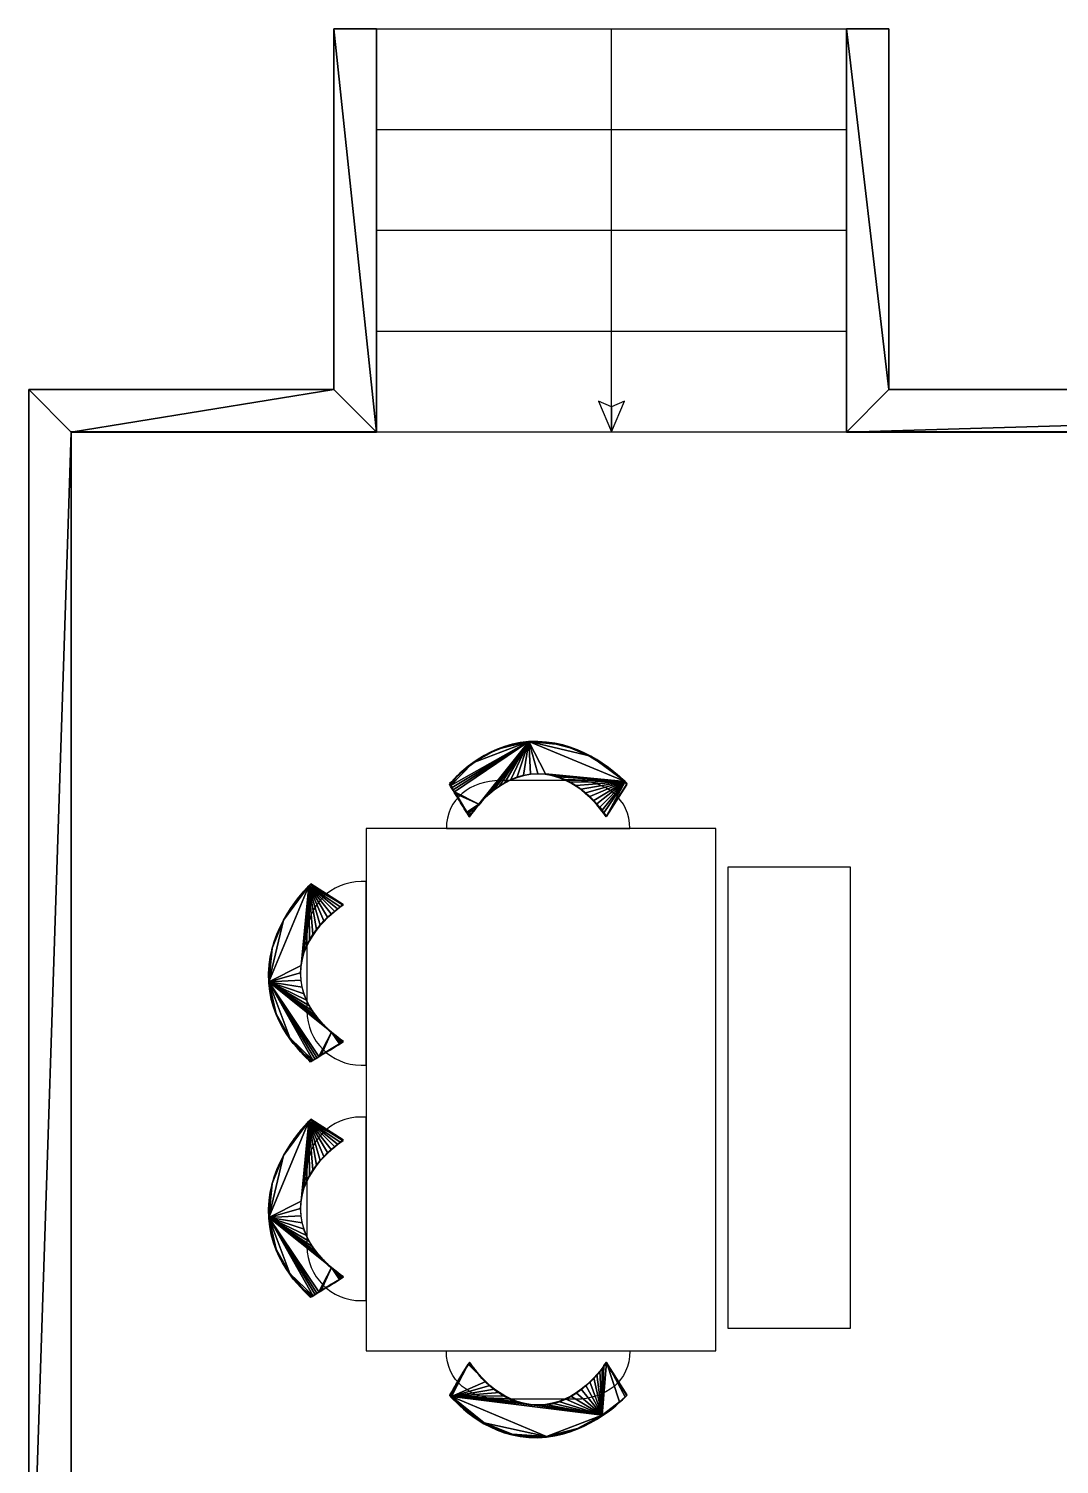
# Model space of a CAD drawing. Header units: millimetres. Extents: x 245 to 2830, y 44 to 1976.
# Drawn here: x 392.2 to 689, y 1563 to 1976.4 of the extents above; entities that cross this region are included whole.
import ezdxf

# ---------------------------------------------------------------- set-up
doc = ezdxf.new("R2010")
doc.units = ezdxf.units.MM
doc.layers.add('FloorPlan-page-1', color=7, linetype='Continuous')

msp = doc.modelspace()

# ---------------------------------------------------------------- linework, layer by layer
at = {"layer": 'FloorPlan-page-1', "color": 7, "true_color": 0x000000}
for p, q in [((480.05, 1872.52), (480.05, 1976.38)), ((480.05, 1976.38), (492.31, 1976.38)), ((492.31, 1976.38), (492.31, 1860.26)), ((492.31, 1976.38), (627.65, 1976.38)), ((627.65, 1860.26), (627.65, 1976.38)), ((627.65, 1976.38), (639.91, 1976.38)), ((639.91, 1976.38), (639.91, 1872.52)), ((492.31, 1947.37), (627.65, 1947.37)), ((492.31, 1918.33), (627.65, 1918.33)), ((492.31, 1889.3), (627.65, 1889.3)), ((392.17, 1487.95), (392.17, 1872.52)), ((392.17, 1872.52), (480.05, 1872.52)), ((639.91, 1872.52), (1043.52, 1872.52)), ((492.31, 1860.26), (404.43, 1860.26)), ((404.43, 1860.26), (404.43, 1487.95)), ((492.31, 1860.26), (627.65, 1860.26)), ((1043.52, 1860.26), (627.65, 1860.26)), ((527.04, 1768.69), (529.11, 1769.46)), ((529.11, 1769.46), (531.33, 1770.09)), ((531.33, 1770.09), (533.69, 1770.57)), ((533.69, 1770.57), (536.16, 1770.83)), ((536.16, 1770.83), (538.78, 1770.91)), ((538.78, 1770.91), (541.26, 1770.75)), ((541.26, 1770.75), (543.66, 1770.41)), ((543.66, 1770.41), (545.91, 1769.88)), ((545.91, 1769.88), (548.09, 1769.25)), ((520.06, 1764.79), (521.58, 1765.85)), ((521.58, 1765.85), (523.26, 1766.85)), ((523.26, 1766.85), (525.07, 1767.82)), ((525.07, 1767.82), (527.04, 1768.69)), ((548.09, 1769.25), (550.17, 1768.46)), ((550.17, 1768.46), (552.13, 1767.59)), ((552.13, 1767.59), (553.98, 1766.66)), ((553.98, 1766.66), (555.69, 1765.66)), ((555.69, 1765.66), (557.29, 1764.66)), ((515.33, 1760.81), (516.31, 1761.71)), ((516.31, 1761.71), (517.4, 1762.71)), ((517.4, 1762.71), (518.67, 1763.74)), ((518.67, 1763.74), (520.06, 1764.79)), ((534.64, 1761.23), (532.75, 1760.68)), ((536.67, 1761.58), (534.64, 1761.23)), ((538.78, 1761.71), (536.67, 1761.58)), ((540.89, 1761.58), (538.78, 1761.71)), ((542.93, 1761.23), (540.89, 1761.58)), ((544.82, 1760.68), (542.93, 1761.23)), ((557.29, 1764.66), (558.75, 1763.63)), ((558.75, 1763.63), (560.09, 1762.63)), ((560.09, 1762.63), (561.26, 1761.68)), ((561.26, 1761.68), (562.27, 1760.81)), ((513.33, 1758.78), (513.84, 1759.31)), ((513.69, 1758.2), (513.33, 1758.78)), ((514.06, 1757.59), (513.69, 1758.2)), ((513.84, 1759.31), (514.53, 1759.99)), ((514.38, 1757.01), (514.06, 1757.59)), ((514.75, 1756.43), (514.38, 1757.01)), ((514.53, 1759.99), (515.33, 1760.81)), ((518.13, 1756.99), (517, 1756.14)), ((519.33, 1757.73), (518.13, 1756.99)), ((520.6, 1758.36), (519.33, 1757.73)), ((521.98, 1758.89), (520.6, 1758.36)), ((523.4, 1759.28), (521.98, 1758.89)), ((524.89, 1759.6), (523.4, 1759.28)), ((526.46, 1759.76), (524.89, 1759.6)), ((526.27, 1757.12), (524.96, 1756.04)), ((527.73, 1758.15), (526.27, 1757.12)), ((528.06, 1759.84), (526.46, 1759.76)), ((529.29, 1759.12), (527.73, 1758.15)), ((549.73, 1759.84), (528.06, 1759.84)), ((530.96, 1759.97), (529.29, 1759.12)), ((532.75, 1760.68), (530.96, 1759.97)), ((546.6, 1759.97), (544.82, 1760.68)), ((548.27, 1759.12), (546.6, 1759.97)), ((549.8, 1758.17), (548.27, 1759.12)), ((551.33, 1759.76), (549.73, 1759.84)), ((551.26, 1757.17), (549.8, 1758.17)), ((552.57, 1756.09), (551.26, 1757.17)), ((552.86, 1759.6), (551.33, 1759.76)), ((554.35, 1759.28), (552.86, 1759.6)), ((555.8, 1758.89), (554.35, 1759.28)), ((557.15, 1758.36), (555.8, 1758.89)), ((558.42, 1757.73), (557.15, 1758.36)), ((559.66, 1756.99), (558.42, 1757.73)), ((564.42, 1758.78), (558.49, 1749.42)), ((560.75, 1756.14), (559.66, 1756.99)), ((562.27, 1760.81), (563.15, 1760.02)), ((563.15, 1760.02), (563.87, 1759.33)), ((563.87, 1759.33), (564.42, 1758.78)), ((514.31, 1753.03), (513.66, 1751.82)), ((515.11, 1754.17), (514.31, 1753.03)), ((515.11, 1755.83), (514.75, 1756.43)), ((515.47, 1755.25), (515.11, 1755.83)), ((516.02, 1755.22), (515.11, 1754.17)), ((515.84, 1754.64), (515.47, 1755.25)), ((516.2, 1754.06), (515.84, 1754.64)), ((517, 1756.14), (516.02, 1755.22)), ((516.56, 1753.48), (516.2, 1754.06)), ((516.89, 1752.88), (516.56, 1753.48)), ((517.26, 1752.3), (516.89, 1752.88)), ((522.71, 1753.88), (521.76, 1752.82)), ((523.76, 1754.96), (522.71, 1753.88)), ((524.96, 1756.04), (523.76, 1754.96)), ((553.77, 1755.01), (552.57, 1756.09)), ((554.82, 1753.93), (553.77, 1755.01)), ((555.77, 1752.9), (554.82, 1753.93)), ((556.57, 1751.93), (555.77, 1752.9)), ((561.77, 1755.22), (560.75, 1756.14)), ((562.64, 1754.17), (561.77, 1755.22)), ((563.44, 1753.03), (562.64, 1754.17)), ((564.09, 1751.82), (563.44, 1753.03)), ((512.75, 1749.08), (512.53, 1747.6)), ((513.15, 1750.5), (512.75, 1749.08)), ((513.66, 1751.82), (513.15, 1750.5)), ((517.62, 1751.69), (517.26, 1752.3)), ((517.98, 1751.11), (517.62, 1751.69)), ((518.35, 1750.53), (517.98, 1751.11)), ((518.71, 1749.92), (518.35, 1750.53)), ((519.04, 1749.34), (518.71, 1749.92)), ((519.33, 1749.71), (519.04, 1749.34)), ((519.04, 1749.34), (519.04, 1749.34)), ((519.73, 1750.26), (519.33, 1749.71)), ((520.27, 1751), (519.73, 1750.26)), ((520.96, 1751.87), (520.27, 1751)), ((521.76, 1752.82), (520.96, 1751.87)), ((557.26, 1751.08), (556.57, 1751.93)), ((557.8, 1750.34), (557.26, 1751.08)), ((558.2, 1749.79), (557.8, 1750.34)), ((558.49, 1749.42), (558.2, 1749.79)), ((564.6, 1750.5), (564.09, 1751.82)), ((565, 1749.08), (564.6, 1750.5)), ((565.22, 1747.6), (565, 1749.08)), ((590.02, 1746.02), (489.4, 1746.02)), ((489.4, 1746.02), (489.4, 1595.6)), ((512.53, 1747.6), (512.46, 1746.02)), ((512.46, 1746.02), (512.46, 1746.02)), ((512.46, 1746.02), (565.33, 1746.02)), ((512.46, 1746.02), (512.46, 1746.02)), ((565.33, 1746.02), (565.22, 1747.6)), ((590.02, 1595.6), (590.02, 1746.02)), ((593.58, 1602.06), (593.58, 1735.05)), ((593.58, 1735.05), (628.71, 1735.05)), ((628.71, 1735.05), (628.71, 1602.06)), ((471.33, 1727.75), (472.13, 1728.62)), ((472.13, 1728.62), (472.82, 1729.36)), ((472.82, 1729.36), (473.36, 1729.88)), ((473.36, 1729.88), (482.71, 1723.95)), ((479.18, 1728.12), (477.98, 1727.22)), ((480.45, 1728.91), (479.18, 1728.12)), ((481.84, 1729.54), (480.45, 1728.91)), ((483.25, 1730.07), (481.84, 1729.54)), ((484.75, 1730.46), (483.25, 1730.07)), ((486.31, 1730.7), (484.75, 1730.46)), ((487.91, 1730.78), (486.31, 1730.7)), ((489.4, 1730.78), (487.91, 1730.78)), ((489.4, 1677.92), (489.4, 1730.78)), ((467.47, 1722.76), (468.49, 1724.22)), ((468.49, 1724.22), (469.47, 1725.53)), ((469.47, 1725.53), (470.45, 1726.72)), ((470.45, 1726.72), (471.33, 1727.75)), ((474.96, 1723.9), (474.2, 1722.61)), ((475.87, 1725.11), (474.96, 1723.9)), ((476.85, 1726.22), (475.87, 1725.11)), ((477.98, 1727.22), (476.85, 1726.22)), ((482.71, 1723.95), (482.35, 1723.66)), ((465.47, 1719.44), (466.45, 1721.16)), ((466.45, 1721.16), (467.47, 1722.76)), ((473, 1719.81), (472.64, 1718.34)), ((473.55, 1721.26), (473, 1719.81)), ((474.2, 1722.61), (473.55, 1721.26)), ((478.2, 1720.29), (477.15, 1719.23)), ((479.25, 1721.24), (478.2, 1720.29)), ((480.2, 1722.03), (479.25, 1721.24)), ((481.07, 1722.71), (480.2, 1722.03)), ((481.8, 1723.27), (481.07, 1722.71)), ((482.35, 1723.66), (481.8, 1723.27)), ((462.89, 1713.56), (463.65, 1715.65)), ((463.65, 1715.65), (464.53, 1717.6)), ((464.53, 1717.6), (465.47, 1719.44)), ((472.38, 1716.78), (472.31, 1715.17)), ((472.64, 1718.34), (472.38, 1716.78)), ((474.96, 1716.73), (473.95, 1715.28)), ((476.05, 1718.05), (474.96, 1716.73)), ((477.15, 1719.23), (476.05, 1718.05)), ((462.24, 1711.37), (462.89, 1713.56)), ((472.16, 1712.06), (471.44, 1710.27)), ((473, 1713.72), (472.16, 1712.06)), ((472.31, 1715.17), (472.31, 1693.5)), ((473.95, 1715.28), (473, 1713.72)), ((461.4, 1706.73), (461.73, 1709.11)), ((461.73, 1709.11), (462.24, 1711.37)), ((470.89, 1708.37), (470.56, 1706.37)), ((471.44, 1710.27), (470.89, 1708.37)), ((461.22, 1704.26), (461.4, 1706.73)), ((461.29, 1701.65), (461.22, 1704.26)), ((470.56, 1706.37), (470.42, 1704.26)), ((470.42, 1704.26), (470.56, 1702.12)), ((461.58, 1699.17), (461.29, 1701.65)), ((462.02, 1696.79), (461.58, 1699.17)), ((470.56, 1702.12), (470.89, 1700.12)), ((470.89, 1700.12), (471.44, 1698.22)), ((462.67, 1694.58), (462.02, 1696.79)), ((471.44, 1698.22), (472.16, 1696.43)), ((472.16, 1696.43), (473, 1694.74)), ((463.44, 1692.5), (462.67, 1694.58)), ((464.31, 1690.55), (463.44, 1692.5)), ((472.31, 1693.5), (472.38, 1691.92)), ((472.38, 1691.92), (472.64, 1690.36)), ((473, 1694.74), (473.98, 1693.18)), ((473.98, 1693.18), (475, 1691.76)), ((475, 1691.76), (476.09, 1690.44)), ((465.25, 1688.73), (464.31, 1690.55)), ((466.27, 1687.07), (465.25, 1688.73)), ((467.33, 1685.51), (466.27, 1687.07)), ((472.64, 1690.36), (473, 1688.86)), ((473, 1688.86), (473.55, 1687.43)), ((473.55, 1687.43), (474.2, 1686.06)), ((476.09, 1690.44), (477.18, 1689.23)), ((477.18, 1689.23), (478.27, 1688.17)), ((478.27, 1688.17), (479.29, 1687.22)), ((479.29, 1687.22), (480.27, 1686.41)), ((468.38, 1684.11), (467.33, 1685.51)), ((469.44, 1682.87), (468.38, 1684.11)), ((470.42, 1681.77), (469.44, 1682.87)), ((474.2, 1686.06), (474.96, 1684.77)), ((474.96, 1684.77), (475.87, 1683.58)), ((475.87, 1683.58), (476.85, 1682.48)), ((479.84, 1682.74), (479.25, 1682.37)), ((480.42, 1683.08), (479.84, 1682.74)), ((480.27, 1686.41), (481.15, 1685.75)), ((481.04, 1683.45), (480.42, 1683.08)), ((481.62, 1683.8), (481.04, 1683.45)), ((481.15, 1685.75), (481.87, 1685.19)), ((482.2, 1684.17), (481.62, 1683.8)), ((481.87, 1685.19), (482.42, 1684.8)), ((482.78, 1684.51), (482.2, 1684.17)), ((482.42, 1684.8), (482.78, 1684.51)), ((482.78, 1684.51), (482.78, 1684.51)), ((471.33, 1680.79), (470.42, 1681.77)), ((472.13, 1679.97), (471.33, 1680.79)), ((472.82, 1679.31), (472.13, 1679.97)), ((473.36, 1678.79), (472.82, 1679.31)), ((473.95, 1679.16), (473.36, 1678.79)), ((474.53, 1679.5), (473.95, 1679.16)), ((475.11, 1679.87), (474.53, 1679.5)), ((475.73, 1680.21), (475.11, 1679.87)), ((476.31, 1680.58), (475.73, 1680.21)), ((476.89, 1680.95), (476.31, 1680.58)), ((476.85, 1682.48), (477.98, 1681.48)), ((477.47, 1681.29), (476.89, 1680.95)), ((478.05, 1681.66), (477.47, 1681.29)), ((477.98, 1681.48), (479.18, 1680.58)), ((478.67, 1682), (478.05, 1681.66)), ((479.25, 1682.37), (478.67, 1682)), ((479.18, 1680.58), (480.45, 1679.79)), ((480.45, 1679.79), (481.84, 1679.13)), ((481.84, 1679.13), (483.25, 1678.6)), ((483.25, 1678.6), (484.75, 1678.23)), ((484.75, 1678.23), (486.31, 1678)), ((486.31, 1678), (487.91, 1677.92)), ((487.91, 1677.92), (489.4, 1677.92)), ((487.91, 1677.92), (487.91, 1677.92)), ((472.82, 1661.54), (473.36, 1662.1)), ((473.36, 1662.1), (482.71, 1656.14)), ((483.25, 1662.28), (481.84, 1661.75)), ((484.75, 1662.65), (483.25, 1662.28)), ((486.31, 1662.89), (484.75, 1662.65)), ((487.91, 1662.97), (486.31, 1662.89)), ((489.4, 1662.97), (487.91, 1662.97)), ((489.4, 1610.1), (489.4, 1662.97)), ((469.47, 1657.75), (470.45, 1658.91)), ((470.45, 1658.91), (471.33, 1659.93)), ((471.33, 1659.93), (472.13, 1660.83)), ((472.13, 1660.83), (472.82, 1661.54)), ((476.85, 1658.41), (475.87, 1657.3)), ((477.98, 1659.41), (476.85, 1658.41)), ((479.18, 1660.3), (477.98, 1659.41)), ((480.45, 1661.09), (479.18, 1660.3)), ((481.84, 1661.75), (480.45, 1661.09)), ((466.45, 1653.37), (467.47, 1654.95)), ((467.47, 1654.95), (468.49, 1656.43)), ((468.49, 1656.43), (469.47, 1657.75)), ((474.2, 1654.82), (473.55, 1653.45)), ((474.96, 1656.09), (474.2, 1654.82)), ((475.87, 1657.3), (474.96, 1656.09)), ((480.2, 1654.24), (479.25, 1653.42)), ((481.07, 1654.93), (480.2, 1654.24)), ((481.8, 1655.45), (481.07, 1654.93)), ((482.35, 1655.87), (481.8, 1655.45)), ((482.71, 1656.14), (482.35, 1655.87)), ((463.65, 1647.83), (464.53, 1649.81)), ((464.53, 1649.81), (465.47, 1651.63)), ((465.47, 1651.63), (466.45, 1653.37)), ((472.64, 1650.52), (472.38, 1648.97)), ((473, 1652.02), (472.64, 1650.52)), ((473.55, 1653.45), (473, 1652.02)), ((476.05, 1650.23), (474.96, 1648.91)), ((477.15, 1651.42), (476.05, 1650.23)), ((478.2, 1652.5), (477.15, 1651.42)), ((479.25, 1653.42), (478.2, 1652.5)), ((462.24, 1643.59), (462.89, 1645.75)), ((462.89, 1645.75), (463.65, 1647.83)), ((473, 1645.93), (472.16, 1644.25)), ((472.38, 1648.97), (472.31, 1647.38)), ((472.31, 1647.38), (472.31, 1625.71)), ((473.95, 1647.49), (473, 1645.93)), ((474.96, 1648.91), (473.95, 1647.49)), ((461.4, 1638.92), (461.73, 1641.29)), ((461.73, 1641.29), (462.24, 1643.59)), ((471.44, 1642.48), (470.89, 1640.58)), ((472.16, 1644.25), (471.44, 1642.48)), ((461.22, 1636.44), (461.4, 1638.92)), ((470.56, 1638.58), (470.42, 1636.44)), ((470.89, 1640.58), (470.56, 1638.58)), ((461.29, 1633.83), (461.22, 1636.44)), ((461.58, 1631.35), (461.29, 1633.83)), ((470.42, 1636.44), (470.56, 1634.33)), ((470.56, 1634.33), (470.89, 1632.3)), ((462.02, 1629.01), (461.58, 1631.35)), ((462.67, 1626.77), (462.02, 1629.01)), ((470.89, 1632.3), (471.44, 1630.4)), ((471.44, 1630.4), (472.16, 1628.61)), ((463.44, 1624.68), (462.67, 1626.77)), ((464.31, 1622.73), (463.44, 1624.68)), ((472.16, 1628.61), (473, 1626.95)), ((472.31, 1625.71), (472.38, 1624.1)), ((473, 1626.95), (473.98, 1625.4)), ((473.98, 1625.4), (475, 1623.94)), ((465.25, 1620.94), (464.31, 1622.73)), ((466.27, 1619.25), (465.25, 1620.94)), ((472.38, 1624.1), (472.64, 1622.55)), ((472.64, 1622.55), (473, 1621.07)), ((473, 1621.07), (473.55, 1619.62)), ((475, 1623.94), (476.09, 1622.63)), ((476.09, 1622.63), (477.18, 1621.44)), ((477.18, 1621.44), (478.27, 1620.36)), ((467.33, 1617.72), (466.27, 1619.25)), ((468.38, 1616.33), (467.33, 1617.72)), ((473.55, 1619.62), (474.2, 1618.28)), ((474.2, 1618.28), (474.96, 1616.98)), ((474.96, 1616.98), (475.87, 1615.77)), ((478.27, 1620.36), (479.29, 1619.44)), ((479.29, 1619.44), (480.27, 1618.62)), ((480.27, 1618.62), (481.15, 1617.93)), ((481.15, 1617.93), (481.87, 1617.38)), ((481.87, 1617.38), (482.42, 1616.98)), ((482.78, 1616.72), (482.2, 1616.35)), ((482.42, 1616.98), (482.78, 1616.72)), ((482.78, 1616.72), (482.78, 1616.72)), ((469.44, 1615.06), (468.38, 1616.33)), ((470.42, 1613.95), (469.44, 1615.06)), ((471.33, 1613), (470.42, 1613.95)), ((472.13, 1612.19), (471.33, 1613)), ((475.73, 1612.42), (475.11, 1612.05)), ((476.31, 1612.77), (475.73, 1612.42)), ((475.87, 1615.77), (476.85, 1614.66)), ((476.89, 1613.13), (476.31, 1612.77)), ((476.85, 1614.66), (477.98, 1613.66)), ((477.47, 1613.5), (476.89, 1613.13)), ((478.05, 1613.85), (477.47, 1613.5)), ((477.98, 1613.66), (479.18, 1612.77)), ((478.67, 1614.22), (478.05, 1613.85)), ((479.25, 1614.56), (478.67, 1614.22)), ((479.18, 1612.77), (480.45, 1611.97)), ((479.84, 1614.93), (479.25, 1614.56)), ((480.42, 1615.27), (479.84, 1614.93)), ((481.04, 1615.64), (480.42, 1615.27)), ((481.62, 1616.01), (481.04, 1615.64)), ((482.2, 1616.35), (481.62, 1616.01)), ((472.82, 1611.5), (472.13, 1612.19)), ((473.36, 1610.97), (472.82, 1611.5)), ((473.95, 1611.34), (473.36, 1610.97)), ((474.53, 1611.71), (473.95, 1611.34)), ((475.11, 1612.05), (474.53, 1611.71)), ((480.45, 1611.97), (481.84, 1611.34)), ((481.84, 1611.34), (483.25, 1610.81)), ((483.25, 1610.81), (484.75, 1610.42)), ((484.75, 1610.42), (486.31, 1610.18)), ((486.31, 1610.18), (487.91, 1610.1)), ((487.91, 1610.1), (489.4, 1610.1)), ((487.91, 1610.1), (487.91, 1610.1)), ((628.71, 1602.06), (593.58, 1602.06)), ((489.4, 1595.6), (590.02, 1595.6)), ((512.46, 1595.6), (512.46, 1595.6)), ((512.46, 1595.6), (565.33, 1595.6)), ((512.53, 1594.02), (512.46, 1595.6)), ((512.46, 1595.6), (512.46, 1595.6)), ((512.75, 1592.52), (512.53, 1594.02)), ((513.15, 1591.12), (512.75, 1592.52)), ((519.04, 1592.2), (518.71, 1591.59)), ((519.33, 1591.83), (519.04, 1592.2)), ((519.04, 1592.2), (519.04, 1592.2)), ((519.73, 1591.25), (519.33, 1591.83)), ((558.2, 1591.75), (557.8, 1591.2)), ((558.49, 1592.12), (558.2, 1591.75)), ((564.42, 1582.76), (558.49, 1592.12)), ((565, 1592.52), (564.6, 1591.12)), ((565.22, 1594.02), (565, 1592.52)), ((565.33, 1595.6), (565.22, 1594.02)), ((513.66, 1589.8), (513.15, 1591.12)), ((514.31, 1588.56), (513.66, 1589.8)), ((515.11, 1587.4), (514.31, 1588.56)), ((516.2, 1587.48), (515.84, 1586.87)), ((516.56, 1588.06), (516.2, 1587.48)), ((516.89, 1588.64), (516.56, 1588.06)), ((517.26, 1589.25), (516.89, 1588.64)), ((517.62, 1589.83), (517.26, 1589.25)), ((517.98, 1590.43), (517.62, 1589.83)), ((518.35, 1591.01), (517.98, 1590.43)), ((518.71, 1591.59), (518.35, 1591.01)), ((520.27, 1590.54), (519.73, 1591.25)), ((520.96, 1589.67), (520.27, 1590.54)), ((521.76, 1588.69), (520.96, 1589.67)), ((522.71, 1587.67), (521.76, 1588.69)), ((523.76, 1586.58), (522.71, 1587.67)), ((554.82, 1587.61), (553.77, 1586.53)), ((555.77, 1588.64), (554.82, 1587.61)), ((556.57, 1589.62), (555.77, 1588.64)), ((557.26, 1590.46), (556.57, 1589.62)), ((557.8, 1591.2), (557.26, 1590.46)), ((563.44, 1588.56), (562.64, 1587.4)), ((564.09, 1589.8), (563.44, 1588.56)), ((564.6, 1591.12), (564.09, 1589.8)), ((513.69, 1583.34), (513.33, 1582.76)), ((514.06, 1583.92), (513.69, 1583.34)), ((514.38, 1584.53), (514.06, 1583.92)), ((514.75, 1585.11), (514.38, 1584.53)), ((515.11, 1585.69), (514.75, 1585.11)), ((516.02, 1586.37), (515.11, 1587.4)), ((515.47, 1586.29), (515.11, 1585.69)), ((515.84, 1586.87), (515.47, 1586.29)), ((517, 1585.42), (516.02, 1586.37)), ((518.13, 1584.58), (517, 1585.42)), ((519.33, 1583.82), (518.13, 1584.58)), ((520.6, 1583.18), (519.33, 1583.82)), ((524.96, 1585.48), (523.76, 1586.58)), ((526.27, 1584.4), (524.96, 1585.48)), ((527.73, 1583.37), (526.27, 1584.4)), ((529.29, 1582.42), (527.73, 1583.37)), ((549.8, 1583.34), (548.27, 1582.39)), ((551.26, 1584.37), (549.8, 1583.34)), ((552.57, 1585.45), (551.26, 1584.37)), ((553.77, 1586.53), (552.57, 1585.45)), ((558.42, 1583.82), (557.15, 1583.18)), ((559.66, 1584.58), (558.42, 1583.82)), ((560.75, 1585.42), (559.66, 1584.58)), ((561.77, 1586.37), (560.75, 1585.42)), ((562.64, 1587.4), (561.77, 1586.37)), ((513.33, 1582.76), (513.84, 1582.21)), ((513.84, 1582.21), (514.53, 1581.55)), ((514.53, 1581.55), (515.33, 1580.73)), ((515.33, 1580.73), (516.31, 1579.81)), ((516.31, 1579.81), (517.4, 1578.83)), ((521.98, 1582.66), (520.6, 1583.18)), ((523.4, 1582.26), (521.98, 1582.66)), ((524.89, 1581.94), (523.4, 1582.26)), ((526.46, 1581.76), (524.89, 1581.94)), ((528.06, 1581.71), (526.46, 1581.76)), ((549.73, 1581.71), (528.06, 1581.71)), ((530.96, 1581.57), (529.29, 1582.42)), ((532.75, 1580.86), (530.96, 1581.57)), ((534.64, 1580.31), (532.75, 1580.86)), ((536.67, 1579.97), (534.64, 1580.31)), ((538.78, 1579.83), (536.67, 1579.97)), ((540.89, 1579.97), (538.78, 1579.83)), ((542.93, 1580.31), (540.89, 1579.97)), ((544.82, 1580.84), (542.93, 1580.31)), ((546.6, 1581.55), (544.82, 1580.84)), ((548.27, 1582.39), (546.6, 1581.55)), ((551.33, 1581.76), (549.73, 1581.71)), ((552.86, 1581.94), (551.33, 1581.76)), ((554.35, 1582.26), (552.86, 1581.94)), ((555.8, 1582.66), (554.35, 1582.26)), ((557.15, 1583.18), (555.8, 1582.66)), ((560.09, 1578.89), (561.26, 1579.83)), ((561.26, 1579.83), (562.27, 1580.73)), ((562.27, 1580.73), (563.15, 1581.52)), ((563.15, 1581.52), (563.87, 1582.21)), ((563.87, 1582.21), (564.42, 1582.76)), ((517.4, 1578.83), (518.67, 1577.8)), ((518.67, 1577.8), (520.06, 1576.75)), ((520.06, 1576.75), (521.58, 1575.69)), ((521.58, 1575.69), (523.26, 1574.67)), ((553.98, 1574.88), (555.69, 1575.85)), ((555.69, 1575.85), (557.29, 1576.88)), ((557.29, 1576.88), (558.75, 1577.88)), ((558.75, 1577.88), (560.09, 1578.89)), ((523.26, 1574.67), (525.07, 1573.72)), ((525.07, 1573.72), (527.04, 1572.82)), ((527.04, 1572.82), (529.11, 1572.06)), ((529.11, 1572.06), (531.33, 1571.42)), ((531.33, 1571.42), (533.69, 1570.98)), ((533.69, 1570.98), (536.16, 1570.69)), ((541.26, 1570.79), (543.66, 1571.13)), ((543.66, 1571.13), (545.91, 1571.63)), ((545.91, 1571.63), (548.09, 1572.29)), ((548.09, 1572.29), (550.17, 1573.06)), ((550.17, 1573.06), (552.13, 1573.93)), ((552.13, 1573.93), (553.98, 1574.88)), ((536.16, 1570.69), (538.78, 1570.63)), ((538.78, 1570.63), (541.26, 1570.79))]:
    msp.add_line(p, q, dxfattribs=at)
at = {"layer": 'FloorPlan-page-1', "color": 7, "true_color": 0xaaaaaa}
msp.add_line((560.04, 1866.25), (560.04, 1976.37), dxfattribs=at)
at = {"layer": 'FloorPlan-page-1', "color": 7, "true_color": 0xffffff}
for points in [[(492.32, 1860.24, -0.05), (492.32, 1976.34, -0.05), (480.04, 1976.34, -0.05)], [(492.32, 1860.24, -0.05), (480.04, 1976.34, -0.05), (480.04, 1872.48, -0.05)], [(639.93, 1872.48, -0.05), (639.93, 1976.37, -0.05), (627.65, 1976.37, -0.05)], [(639.93, 1872.48, -0.05), (627.65, 1976.37, -0.05), (627.65, 1860.24, -0.05)], [(392.18, 1872.48, -0.05), (392.18, 1487.91, -0.05), (404.43, 1860.24, -0.05)], [(480.04, 1872.48, -0.05), (392.18, 1872.48, -0.05), (404.43, 1860.24, -0.05)], [(404.43, 1860.24, -0.05), (492.32, 1860.24, -0.05), (480.04, 1872.48, -0.05)], [(627.65, 1860.24, -0.05), (1043.5, 1860.24, -0.05), (1043.5, 1872.48, -0.05)], [(627.65, 1860.24, -0.05), (1043.5, 1872.48, -0.05), (639.93, 1872.48, -0.05)], [(392.18, 1487.91, -0.05), (404.43, 1487.91, -0.05), (404.43, 1860.24, -0.05)]]:
    msp.add_3dface(points, dxfattribs=at)
at = {"layer": 'FloorPlan-page-1', "color": 7, "true_color": 0xaaaaaa}
for points in [[(560.04, 1867.51, -0.05), (556.3, 1869.11, -0.05), (560.04, 1860.25, -0.05)], [(560.04, 1860.25, -0.05), (563.77, 1869.11, -0.05), (560.04, 1867.51, -0.05)]]:
    msp.add_3dface(points, dxfattribs=at)
at = {"layer": 'FloorPlan-page-1', "color": 7, "true_color": 0xf4f0e5}
for points in [[(536.23, 1771.07, -0.05), (520.11, 1765.02, -0.05), (513.73, 1758.42, -0.05)], [(536.23, 1771.07, -0.05), (513.73, 1758.42, -0.05), (514.09, 1757.83, -0.05)], [(536.23, 1771.07, -0.05), (514.09, 1757.83, -0.05), (514.45, 1757.24, -0.05)], [(536.23, 1771.07, -0.05), (514.45, 1757.24, -0.05), (514.81, 1756.65, -0.05)], [(536.23, 1771.07, -0.05), (514.81, 1756.65, -0.05), (521.81, 1753.06, -0.05)], [(536.23, 1771.07, -0.05), (527.08, 1768.93, -0.05), (520.11, 1765.02, -0.05)], [(536.23, 1771.07, -0.05), (521.81, 1753.06, -0.05), (522.75, 1754.1, -0.05)], [(536.23, 1771.07, -0.05), (522.75, 1754.1, -0.05), (523.82, 1755.18, -0.05)], [(536.23, 1771.07, -0.05), (523.82, 1755.18, -0.05), (525.02, 1756.28, -0.05)], [(536.23, 1771.07, -0.05), (525.02, 1756.28, -0.05), (526.33, 1757.36, -0.05)], [(536.23, 1771.07, -0.05), (526.33, 1757.36, -0.05), (527.77, 1758.39, -0.05)], [(536.23, 1771.07, -0.05), (531.39, 1770.33, -0.05), (527.08, 1768.93, -0.05)], [(531.39, 1770.33, -0.05), (529.17, 1769.7, -0.05), (527.08, 1768.93, -0.05)], [(536.23, 1771.07, -0.05), (527.77, 1758.39, -0.05), (529.33, 1759.35, -0.05)], [(536.23, 1771.07, -0.05), (529.33, 1759.35, -0.05), (531.01, 1760.19, -0.05)], [(536.23, 1771.07, -0.05), (531.01, 1760.19, -0.05), (532.8, 1760.91, -0.05)], [(536.23, 1771.07, -0.05), (533.74, 1770.79, -0.05), (531.39, 1770.33, -0.05)], [(536.23, 1771.07, -0.05), (532.8, 1760.91, -0.05), (534.7, 1761.45, -0.05)], [(536.23, 1771.07, -0.05), (534.7, 1761.45, -0.05), (536.72, 1761.81, -0.05)], [(541.31, 1770.97, -0.05), (538.84, 1771.13, -0.05), (536.23, 1771.07, -0.05)], [(545.97, 1770.12, -0.05), (541.31, 1770.97, -0.05), (536.23, 1771.07, -0.05)], [(554.03, 1766.89, -0.05), (545.97, 1770.12, -0.05), (536.23, 1771.07, -0.05)], [(563.93, 1759.56, -0.05), (554.03, 1766.89, -0.05), (536.23, 1771.07, -0.05)], [(540.96, 1761.81, -0.05), (563.93, 1759.56, -0.05), (536.23, 1771.07, -0.05)], [(538.84, 1761.93, -0.05), (540.96, 1761.81, -0.05), (536.23, 1771.07, -0.05)], [(536.72, 1761.81, -0.05), (538.84, 1761.93, -0.05), (536.23, 1771.07, -0.05)], [(545.97, 1770.12, -0.05), (543.69, 1770.63, -0.05), (541.31, 1770.97, -0.05)], [(550.23, 1768.7, -0.05), (548.15, 1769.47, -0.05), (545.97, 1770.12, -0.05)], [(554.03, 1766.89, -0.05), (550.23, 1768.7, -0.05), (545.97, 1770.12, -0.05)], [(527.08, 1768.93, -0.05), (523.32, 1767.09, -0.05), (520.11, 1765.02, -0.05)], [(523.32, 1767.09, -0.05), (521.64, 1766.07, -0.05), (520.11, 1765.02, -0.05)], [(527.08, 1768.93, -0.05), (525.13, 1768.05, -0.05), (523.32, 1767.09, -0.05)], [(554.03, 1766.89, -0.05), (552.19, 1767.83, -0.05), (550.23, 1768.7, -0.05)], [(557.34, 1764.89, -0.05), (555.75, 1765.9, -0.05), (554.03, 1766.89, -0.05)], [(560.13, 1762.87, -0.05), (557.34, 1764.89, -0.05), (554.03, 1766.89, -0.05)], [(563.93, 1759.56, -0.05), (560.13, 1762.87, -0.05), (554.03, 1766.89, -0.05)], [(520.11, 1765.02, -0.05), (515.38, 1761.04, -0.05), (513.73, 1758.42, -0.05)], [(520.11, 1765.02, -0.05), (517.46, 1762.93, -0.05), (515.38, 1761.04, -0.05)], [(517.46, 1762.93, -0.05), (516.35, 1761.95, -0.05), (515.38, 1761.04, -0.05)], [(520.11, 1765.02, -0.05), (518.71, 1763.97, -0.05), (517.46, 1762.93, -0.05)], [(540.96, 1761.81, -0.05), (542.96, 1761.46, -0.05), (563.93, 1759.56, -0.05)], [(542.96, 1761.46, -0.05), (544.86, 1760.92, -0.05), (563.93, 1759.56, -0.05)], [(560.13, 1762.87, -0.05), (558.81, 1763.87, -0.05), (557.34, 1764.89, -0.05)], [(562.34, 1761.03, -0.05), (561.31, 1761.92, -0.05), (560.13, 1762.87, -0.05)], [(563.93, 1759.56, -0.05), (562.34, 1761.03, -0.05), (560.13, 1762.87, -0.05)], [(513.9, 1759.54, -0.05), (513.38, 1759.02, -0.05), (513.73, 1758.42, -0.05)], [(515.38, 1761.04, -0.05), (513.9, 1759.54, -0.05), (513.73, 1758.42, -0.05)], [(515.38, 1761.04, -0.05), (514.57, 1760.23, -0.05), (513.9, 1759.54, -0.05)], [(544.86, 1760.92, -0.05), (546.65, 1760.21, -0.05), (563.93, 1759.56, -0.05)], [(546.65, 1760.21, -0.05), (548.32, 1759.36, -0.05), (563.93, 1759.56, -0.05)], [(548.32, 1759.36, -0.05), (549.87, 1758.42, -0.05), (563.93, 1759.56, -0.05)], [(549.87, 1758.42, -0.05), (551.3, 1757.39, -0.05), (563.93, 1759.56, -0.05)], [(551.3, 1757.39, -0.05), (552.62, 1756.32, -0.05), (563.93, 1759.56, -0.05)], [(552.62, 1756.32, -0.05), (553.81, 1755.23, -0.05), (563.93, 1759.56, -0.05)], [(553.81, 1755.23, -0.05), (554.88, 1754.15, -0.05), (563.93, 1759.56, -0.05)], [(554.88, 1754.15, -0.05), (555.82, 1753.12, -0.05), (563.93, 1759.56, -0.05)], [(555.82, 1753.12, -0.05), (556.63, 1752.16, -0.05), (563.93, 1759.56, -0.05)], [(556.63, 1752.16, -0.05), (557.3, 1751.3, -0.05), (563.93, 1759.56, -0.05)], [(557.3, 1751.3, -0.05), (557.85, 1750.58, -0.05), (563.93, 1759.56, -0.05)], [(557.85, 1750.58, -0.05), (558.53, 1749.64, -0.05), (563.93, 1759.56, -0.05)], [(558.53, 1749.64, -0.05), (564.48, 1759.02, -0.05), (563.93, 1759.56, -0.05)], [(563.93, 1759.56, -0.05), (563.21, 1760.24, -0.05), (562.34, 1761.03, -0.05)], [(514.81, 1756.65, -0.05), (515.17, 1756.06, -0.05), (521.81, 1753.06, -0.05)], [(515.17, 1756.06, -0.05), (515.52, 1755.47, -0.05), (518.39, 1750.75, -0.05)], [(515.17, 1756.06, -0.05), (518.39, 1750.75, -0.05), (521.81, 1753.06, -0.05)], [(515.52, 1755.47, -0.05), (515.88, 1754.88, -0.05), (518.39, 1750.75, -0.05)], [(515.88, 1754.88, -0.05), (516.24, 1754.29, -0.05), (516.96, 1753.11, -0.05)], [(515.88, 1754.88, -0.05), (516.96, 1753.11, -0.05), (518.39, 1750.75, -0.05)], [(516.24, 1754.29, -0.05), (516.6, 1753.7, -0.05), (516.96, 1753.11, -0.05)], [(516.96, 1753.11, -0.05), (517.31, 1752.52, -0.05), (517.67, 1751.93, -0.05)], [(516.96, 1753.11, -0.05), (517.67, 1751.93, -0.05), (518.39, 1750.75, -0.05)], [(518.39, 1750.75, -0.05), (521, 1752.1, -0.05), (521.81, 1753.06, -0.05)], [(517.67, 1751.93, -0.05), (518.03, 1751.34, -0.05), (518.39, 1750.75, -0.05)], [(518.39, 1750.75, -0.05), (520.33, 1751.23, -0.05), (521, 1752.1, -0.05)], [(518.39, 1750.75, -0.05), (519.78, 1750.5, -0.05), (520.33, 1751.23, -0.05)], [(518.39, 1750.75, -0.05), (518.75, 1750.16, -0.05), (519.37, 1749.94, -0.05)], [(518.39, 1750.75, -0.05), (519.37, 1749.94, -0.05), (519.78, 1750.5, -0.05)], [(518.75, 1750.16, -0.05), (519.1, 1749.57, -0.05), (519.37, 1749.94, -0.05)], [(557.85, 1750.58, -0.05), (558.26, 1750.01, -0.05), (558.53, 1749.64, -0.05)], [(472.85, 1729.57, -0.05), (465.52, 1719.67, -0.05), (461.34, 1701.87, -0.05)], [(470.61, 1706.6, -0.05), (472.85, 1729.57, -0.05), (461.34, 1701.87, -0.05)], [(472.85, 1729.57, -0.05), (469.54, 1725.77, -0.05), (465.52, 1719.67, -0.05)], [(472.85, 1729.57, -0.05), (471.38, 1727.98, -0.05), (469.54, 1725.77, -0.05)], [(470.61, 1706.6, -0.05), (470.95, 1708.61, -0.05), (472.85, 1729.57, -0.05)], [(470.95, 1708.61, -0.05), (471.5, 1710.51, -0.05), (472.85, 1729.57, -0.05)], [(472.85, 1729.57, -0.05), (472.17, 1728.86, -0.05), (471.38, 1727.98, -0.05)], [(471.5, 1710.51, -0.05), (472.2, 1712.29, -0.05), (472.85, 1729.57, -0.05)], [(472.2, 1712.29, -0.05), (473.05, 1713.96, -0.05), (472.85, 1729.57, -0.05)], [(482.77, 1724.17, -0.05), (473.4, 1730.13, -0.05), (472.85, 1729.57, -0.05)], [(481.84, 1723.49, -0.05), (482.77, 1724.17, -0.05), (472.85, 1729.57, -0.05)], [(481.11, 1722.95, -0.05), (481.84, 1723.49, -0.05), (472.85, 1729.57, -0.05)], [(480.25, 1722.27, -0.05), (481.11, 1722.95, -0.05), (472.85, 1729.57, -0.05)], [(479.29, 1721.46, -0.05), (480.25, 1722.27, -0.05), (472.85, 1729.57, -0.05)], [(478.26, 1720.52, -0.05), (479.29, 1721.46, -0.05), (472.85, 1729.57, -0.05)], [(477.18, 1719.45, -0.05), (478.26, 1720.52, -0.05), (472.85, 1729.57, -0.05)], [(476.09, 1718.26, -0.05), (477.18, 1719.45, -0.05), (472.85, 1729.57, -0.05)], [(475.02, 1716.95, -0.05), (476.09, 1718.26, -0.05), (472.85, 1729.57, -0.05)], [(474, 1715.51, -0.05), (475.02, 1716.95, -0.05), (472.85, 1729.57, -0.05)], [(473.05, 1713.96, -0.05), (474, 1715.51, -0.05), (472.85, 1729.57, -0.05)], [(469.54, 1725.77, -0.05), (467.53, 1722.99, -0.05), (465.52, 1719.67, -0.05)], [(469.54, 1725.77, -0.05), (468.54, 1724.45, -0.05), (467.53, 1722.99, -0.05)], [(471.38, 1727.98, -0.05), (470.49, 1726.95, -0.05), (469.54, 1725.77, -0.05)], [(481.84, 1723.49, -0.05), (482.4, 1723.9, -0.05), (482.77, 1724.17, -0.05)], [(467.53, 1722.99, -0.05), (466.51, 1721.39, -0.05), (465.52, 1719.67, -0.05)], [(465.52, 1719.67, -0.05), (462.29, 1711.62, -0.05), (461.34, 1701.87, -0.05)], [(465.52, 1719.67, -0.05), (463.72, 1715.87, -0.05), (462.29, 1711.62, -0.05)], [(463.72, 1715.87, -0.05), (462.94, 1713.8, -0.05), (462.29, 1711.62, -0.05)], [(465.52, 1719.67, -0.05), (464.58, 1717.83, -0.05), (463.72, 1715.87, -0.05)], [(462.29, 1711.62, -0.05), (461.44, 1706.95, -0.05), (461.34, 1701.87, -0.05)], [(462.29, 1711.62, -0.05), (461.78, 1709.33, -0.05), (461.44, 1706.95, -0.05)], [(461.44, 1706.95, -0.05), (461.28, 1704.48, -0.05), (461.34, 1701.87, -0.05)], [(470.48, 1704.48, -0.05), (470.61, 1706.6, -0.05), (461.34, 1701.87, -0.05)], [(470.61, 1702.36, -0.05), (470.48, 1704.48, -0.05), (461.34, 1701.87, -0.05)], [(461.34, 1701.87, -0.05), (470.96, 1700.35, -0.05), (470.61, 1702.36, -0.05)], [(461.34, 1701.87, -0.05), (461.62, 1699.39, -0.05), (462.09, 1697.03, -0.05)], [(461.34, 1701.87, -0.05), (462.09, 1697.03, -0.05), (463.48, 1692.73, -0.05)], [(461.34, 1701.87, -0.05), (463.48, 1692.73, -0.05), (467.39, 1685.75, -0.05)], [(461.34, 1701.87, -0.05), (467.39, 1685.75, -0.05), (473.99, 1679.38, -0.05)], [(461.34, 1701.87, -0.05), (473.99, 1679.38, -0.05), (474.58, 1679.74, -0.05)], [(461.34, 1701.87, -0.05), (474.58, 1679.74, -0.05), (475.17, 1680.09, -0.05)], [(461.34, 1701.87, -0.05), (475.17, 1680.09, -0.05), (475.76, 1680.45, -0.05)], [(461.34, 1701.87, -0.05), (475.76, 1680.45, -0.05), (479.35, 1687.46, -0.05)], [(461.34, 1701.87, -0.05), (479.35, 1687.46, -0.05), (478.31, 1688.4, -0.05)], [(461.34, 1701.87, -0.05), (478.31, 1688.4, -0.05), (477.23, 1689.47, -0.05)], [(461.34, 1701.87, -0.05), (477.23, 1689.47, -0.05), (476.13, 1690.66, -0.05)], [(461.34, 1701.87, -0.05), (476.13, 1690.66, -0.05), (475.06, 1691.98, -0.05)], [(461.34, 1701.87, -0.05), (475.06, 1691.98, -0.05), (474.02, 1693.42, -0.05)], [(461.34, 1701.87, -0.05), (474.02, 1693.42, -0.05), (473.07, 1694.98, -0.05)], [(461.34, 1701.87, -0.05), (473.07, 1694.98, -0.05), (472.22, 1696.65, -0.05)], [(461.34, 1701.87, -0.05), (472.22, 1696.65, -0.05), (471.5, 1698.44, -0.05)], [(461.34, 1701.87, -0.05), (471.5, 1698.44, -0.05), (470.96, 1700.35, -0.05)], [(462.09, 1697.03, -0.05), (462.72, 1694.81, -0.05), (463.48, 1692.73, -0.05)], [(463.48, 1692.73, -0.05), (464.36, 1690.77, -0.05), (465.32, 1688.96, -0.05)], [(463.48, 1692.73, -0.05), (465.32, 1688.96, -0.05), (467.39, 1685.75, -0.05)], [(465.32, 1688.96, -0.05), (466.34, 1687.28, -0.05), (467.39, 1685.75, -0.05)], [(475.76, 1680.45, -0.05), (476.35, 1680.81, -0.05), (479.35, 1687.46, -0.05)], [(476.35, 1680.81, -0.05), (481.67, 1684.03, -0.05), (479.35, 1687.46, -0.05)], [(481.67, 1684.03, -0.05), (480.32, 1686.65, -0.05), (479.35, 1687.46, -0.05)], [(467.39, 1685.75, -0.05), (468.44, 1684.35, -0.05), (469.48, 1683.1, -0.05)], [(467.39, 1685.75, -0.05), (469.48, 1683.1, -0.05), (471.37, 1681.03, -0.05)], [(467.39, 1685.75, -0.05), (471.37, 1681.03, -0.05), (473.99, 1679.38, -0.05)], [(469.48, 1683.1, -0.05), (470.46, 1681.99, -0.05), (471.37, 1681.03, -0.05)], [(476.35, 1680.81, -0.05), (476.94, 1681.17, -0.05), (481.67, 1684.03, -0.05)], [(476.94, 1681.17, -0.05), (477.53, 1681.52, -0.05), (481.67, 1684.03, -0.05)], [(477.53, 1681.52, -0.05), (479.3, 1682.6, -0.05), (481.67, 1684.03, -0.05)], [(477.53, 1681.52, -0.05), (478.12, 1681.88, -0.05), (479.3, 1682.6, -0.05)], [(478.12, 1681.88, -0.05), (478.71, 1682.24, -0.05), (479.3, 1682.6, -0.05)], [(479.3, 1682.6, -0.05), (480.48, 1683.32, -0.05), (481.67, 1684.03, -0.05)], [(479.3, 1682.6, -0.05), (479.89, 1682.96, -0.05), (480.48, 1683.32, -0.05)], [(481.67, 1684.03, -0.05), (481.18, 1685.97, -0.05), (480.32, 1686.65, -0.05)], [(480.48, 1683.32, -0.05), (481.07, 1683.67, -0.05), (481.67, 1684.03, -0.05)], [(481.67, 1684.03, -0.05), (481.91, 1685.42, -0.05), (481.18, 1685.97, -0.05)], [(481.67, 1684.03, -0.05), (482.47, 1685.02, -0.05), (481.91, 1685.42, -0.05)], [(481.67, 1684.03, -0.05), (482.26, 1684.39, -0.05), (482.47, 1685.02, -0.05)], [(482.26, 1684.39, -0.05), (482.85, 1684.75, -0.05), (482.47, 1685.02, -0.05)], [(471.37, 1681.03, -0.05), (472.19, 1680.21, -0.05), (472.87, 1679.54, -0.05)], [(471.37, 1681.03, -0.05), (472.87, 1679.54, -0.05), (473.99, 1679.38, -0.05)], [(472.87, 1679.54, -0.05), (473.4, 1679.02, -0.05), (473.99, 1679.38, -0.05)], [(482.77, 1656.37, -0.05), (473.4, 1662.32, -0.05), (472.85, 1661.77, -0.05)], [(472.85, 1661.77, -0.05), (465.52, 1651.87, -0.05), (461.34, 1634.07, -0.05)], [(470.61, 1638.79, -0.05), (472.85, 1661.77, -0.05), (461.34, 1634.07, -0.05)], [(472.85, 1661.77, -0.05), (469.54, 1657.97, -0.05), (465.52, 1651.87, -0.05)], [(469.54, 1657.97, -0.05), (467.53, 1655.19, -0.05), (465.52, 1651.87, -0.05)], [(469.54, 1657.97, -0.05), (468.54, 1656.65, -0.05), (467.53, 1655.19, -0.05)], [(472.85, 1661.77, -0.05), (471.38, 1660.18, -0.05), (469.54, 1657.97, -0.05)], [(471.38, 1660.18, -0.05), (470.49, 1659.15, -0.05), (469.54, 1657.97, -0.05)], [(470.61, 1638.79, -0.05), (470.95, 1640.8, -0.05), (472.85, 1661.77, -0.05)], [(470.95, 1640.8, -0.05), (471.5, 1642.7, -0.05), (472.85, 1661.77, -0.05)], [(472.85, 1661.77, -0.05), (472.17, 1661.05, -0.05), (471.38, 1660.18, -0.05)], [(471.5, 1642.7, -0.05), (472.2, 1644.49, -0.05), (472.85, 1661.77, -0.05)], [(472.2, 1644.49, -0.05), (473.05, 1646.15, -0.05), (472.85, 1661.77, -0.05)], [(481.84, 1655.69, -0.05), (482.77, 1656.37, -0.05), (472.85, 1661.77, -0.05)], [(481.11, 1655.14, -0.05), (481.84, 1655.69, -0.05), (472.85, 1661.77, -0.05)], [(480.25, 1654.46, -0.05), (481.11, 1655.14, -0.05), (472.85, 1661.77, -0.05)], [(479.29, 1653.65, -0.05), (480.25, 1654.46, -0.05), (472.85, 1661.77, -0.05)], [(478.26, 1652.72, -0.05), (479.29, 1653.65, -0.05), (472.85, 1661.77, -0.05)], [(477.18, 1651.65, -0.05), (478.26, 1652.72, -0.05), (472.85, 1661.77, -0.05)], [(476.09, 1650.46, -0.05), (477.18, 1651.65, -0.05), (472.85, 1661.77, -0.05)], [(475.02, 1649.14, -0.05), (476.09, 1650.46, -0.05), (472.85, 1661.77, -0.05)], [(474, 1647.71, -0.05), (475.02, 1649.14, -0.05), (472.85, 1661.77, -0.05)], [(473.05, 1646.15, -0.05), (474, 1647.71, -0.05), (472.85, 1661.77, -0.05)], [(467.53, 1655.19, -0.05), (466.51, 1653.59, -0.05), (465.52, 1651.87, -0.05)], [(481.84, 1655.69, -0.05), (482.4, 1656.1, -0.05), (482.77, 1656.37, -0.05)], [(465.52, 1651.87, -0.05), (462.29, 1643.81, -0.05), (461.34, 1634.07, -0.05)], [(465.52, 1651.87, -0.05), (463.72, 1648.06, -0.05), (462.29, 1643.81, -0.05)], [(465.52, 1651.87, -0.05), (464.58, 1650.03, -0.05), (463.72, 1648.06, -0.05)], [(463.72, 1648.06, -0.05), (462.94, 1645.99, -0.05), (462.29, 1643.81, -0.05)], [(462.29, 1643.81, -0.05), (461.44, 1639.15, -0.05), (461.34, 1634.07, -0.05)], [(462.29, 1643.81, -0.05), (461.78, 1641.53, -0.05), (461.44, 1639.15, -0.05)], [(461.44, 1639.15, -0.05), (461.28, 1636.68, -0.05), (461.34, 1634.07, -0.05)], [(470.48, 1636.68, -0.05), (470.61, 1638.79, -0.05), (461.34, 1634.07, -0.05)], [(470.61, 1634.56, -0.05), (470.48, 1636.68, -0.05), (461.34, 1634.07, -0.05)], [(461.34, 1634.07, -0.05), (470.96, 1632.54, -0.05), (470.61, 1634.56, -0.05)], [(461.34, 1634.07, -0.05), (461.62, 1631.58, -0.05), (462.09, 1629.23, -0.05)], [(461.34, 1634.07, -0.05), (462.09, 1629.23, -0.05), (463.48, 1624.92, -0.05)], [(461.34, 1634.07, -0.05), (463.48, 1624.92, -0.05), (467.39, 1617.94, -0.05)], [(461.34, 1634.07, -0.05), (467.39, 1617.94, -0.05), (473.99, 1611.57, -0.05)], [(461.34, 1634.07, -0.05), (473.99, 1611.57, -0.05), (474.58, 1611.93, -0.05)], [(461.34, 1634.07, -0.05), (474.58, 1611.93, -0.05), (475.17, 1612.29, -0.05)], [(461.34, 1634.07, -0.05), (475.17, 1612.29, -0.05), (475.76, 1612.65, -0.05)], [(461.34, 1634.07, -0.05), (475.76, 1612.65, -0.05), (479.35, 1619.65, -0.05)], [(461.34, 1634.07, -0.05), (479.35, 1619.65, -0.05), (478.31, 1620.59, -0.05)], [(461.34, 1634.07, -0.05), (478.31, 1620.59, -0.05), (477.23, 1621.66, -0.05)], [(461.34, 1634.07, -0.05), (477.23, 1621.66, -0.05), (476.13, 1622.86, -0.05)], [(461.34, 1634.07, -0.05), (476.13, 1622.86, -0.05), (475.06, 1624.17, -0.05)], [(461.34, 1634.07, -0.05), (475.06, 1624.17, -0.05), (474.02, 1625.61, -0.05)], [(461.34, 1634.07, -0.05), (474.02, 1625.61, -0.05), (473.07, 1627.17, -0.05)], [(461.34, 1634.07, -0.05), (473.07, 1627.17, -0.05), (472.22, 1628.85, -0.05)], [(461.34, 1634.07, -0.05), (472.22, 1628.85, -0.05), (471.5, 1630.64, -0.05)], [(461.34, 1634.07, -0.05), (471.5, 1630.64, -0.05), (470.96, 1632.54, -0.05)], [(462.09, 1629.23, -0.05), (462.72, 1627.01, -0.05), (463.48, 1624.92, -0.05)], [(463.48, 1624.92, -0.05), (464.36, 1622.97, -0.05), (465.32, 1621.16, -0.05)], [(463.48, 1624.92, -0.05), (465.32, 1621.16, -0.05), (467.39, 1617.94, -0.05)], [(465.32, 1621.16, -0.05), (466.34, 1619.48, -0.05), (467.39, 1617.94, -0.05)], [(467.39, 1617.94, -0.05), (468.44, 1616.55, -0.05), (469.48, 1615.3, -0.05)], [(467.39, 1617.94, -0.05), (469.48, 1615.3, -0.05), (471.37, 1613.22, -0.05)], [(467.39, 1617.94, -0.05), (471.37, 1613.22, -0.05), (473.99, 1611.57, -0.05)], [(475.76, 1612.65, -0.05), (476.35, 1613, -0.05), (479.35, 1619.65, -0.05)], [(476.35, 1613, -0.05), (481.67, 1616.23, -0.05), (479.35, 1619.65, -0.05)], [(481.67, 1616.23, -0.05), (480.32, 1618.84, -0.05), (479.35, 1619.65, -0.05)], [(481.67, 1616.23, -0.05), (481.18, 1618.16, -0.05), (480.32, 1618.84, -0.05)], [(481.67, 1616.23, -0.05), (481.91, 1617.62, -0.05), (481.18, 1618.16, -0.05)], [(481.67, 1616.23, -0.05), (482.47, 1617.21, -0.05), (481.91, 1617.62, -0.05)], [(481.67, 1616.23, -0.05), (482.26, 1616.58, -0.05), (482.47, 1617.21, -0.05)], [(482.26, 1616.58, -0.05), (482.85, 1616.94, -0.05), (482.47, 1617.21, -0.05)], [(469.48, 1615.3, -0.05), (470.46, 1614.19, -0.05), (471.37, 1613.22, -0.05)], [(471.37, 1613.22, -0.05), (472.19, 1612.41, -0.05), (472.87, 1611.74, -0.05)], [(471.37, 1613.22, -0.05), (472.87, 1611.74, -0.05), (473.99, 1611.57, -0.05)], [(476.35, 1613, -0.05), (476.94, 1613.36, -0.05), (481.67, 1616.23, -0.05)], [(476.94, 1613.36, -0.05), (477.53, 1613.72, -0.05), (481.67, 1616.23, -0.05)], [(477.53, 1613.72, -0.05), (479.3, 1614.8, -0.05), (481.67, 1616.23, -0.05)], [(477.53, 1613.72, -0.05), (478.12, 1614.08, -0.05), (479.3, 1614.8, -0.05)], [(478.12, 1614.08, -0.05), (478.71, 1614.44, -0.05), (479.3, 1614.8, -0.05)], [(479.3, 1614.8, -0.05), (480.48, 1615.51, -0.05), (481.67, 1616.23, -0.05)], [(479.3, 1614.8, -0.05), (479.89, 1615.15, -0.05), (480.48, 1615.51, -0.05)], [(480.48, 1615.51, -0.05), (481.07, 1615.87, -0.05), (481.67, 1616.23, -0.05)], [(472.87, 1611.74, -0.05), (473.4, 1611.21, -0.05), (473.99, 1611.57, -0.05)], [(518.75, 1591.83, -0.05), (515.17, 1585.93, -0.05), (513.9, 1582.45, -0.05)], [(523.82, 1586.81, -0.05), (518.75, 1591.83, -0.05), (513.9, 1582.45, -0.05)], [(518.75, 1591.83, -0.05), (515.52, 1586.52, -0.05), (515.17, 1585.93, -0.05)], [(518.75, 1591.83, -0.05), (515.88, 1587.11, -0.05), (515.52, 1586.52, -0.05)], [(518.75, 1591.83, -0.05), (516.24, 1587.7, -0.05), (515.88, 1587.11, -0.05)], [(518.75, 1591.83, -0.05), (517.31, 1589.47, -0.05), (516.24, 1587.7, -0.05)], [(518.75, 1591.83, -0.05), (518.03, 1590.65, -0.05), (517.31, 1589.47, -0.05)], [(518.75, 1591.83, -0.05), (518.39, 1591.24, -0.05), (518.03, 1590.65, -0.05)], [(519.37, 1592.05, -0.05), (519.1, 1592.43, -0.05), (518.75, 1591.83, -0.05)], [(519.78, 1591.49, -0.05), (519.37, 1592.05, -0.05), (518.75, 1591.83, -0.05)], [(520.33, 1590.76, -0.05), (519.78, 1591.49, -0.05), (518.75, 1591.83, -0.05)], [(521, 1589.9, -0.05), (520.33, 1590.76, -0.05), (518.75, 1591.83, -0.05)], [(521.81, 1588.93, -0.05), (521, 1589.9, -0.05), (518.75, 1591.83, -0.05)], [(522.75, 1587.89, -0.05), (521.81, 1588.93, -0.05), (518.75, 1591.83, -0.05)], [(523.82, 1586.81, -0.05), (522.75, 1587.89, -0.05), (518.75, 1591.83, -0.05)], [(557.34, 1577.11, -0.05), (562.34, 1580.96, -0.05), (558.53, 1592.35, -0.05)], [(557.34, 1577.11, -0.05), (558.53, 1592.35, -0.05), (557.85, 1591.41, -0.05)], [(558.53, 1592.35, -0.05), (558.26, 1591.98, -0.05), (557.85, 1591.41, -0.05)], [(563.93, 1582.43, -0.05), (564.48, 1582.98, -0.05), (558.53, 1592.35, -0.05)], [(562.34, 1580.96, -0.05), (563.93, 1582.43, -0.05), (558.53, 1592.35, -0.05)], [(517.31, 1589.47, -0.05), (516.6, 1588.29, -0.05), (516.24, 1587.7, -0.05)], [(517.31, 1589.47, -0.05), (516.96, 1588.88, -0.05), (516.6, 1588.29, -0.05)], [(518.03, 1590.65, -0.05), (517.67, 1590.06, -0.05), (517.31, 1589.47, -0.05)], [(557.34, 1577.11, -0.05), (554.88, 1587.84, -0.05), (553.81, 1586.76, -0.05)], [(557.34, 1577.11, -0.05), (555.82, 1588.87, -0.05), (554.88, 1587.84, -0.05)], [(557.34, 1577.11, -0.05), (556.63, 1589.83, -0.05), (555.82, 1588.87, -0.05)], [(557.34, 1577.11, -0.05), (557.3, 1590.69, -0.05), (556.63, 1589.83, -0.05)], [(557.34, 1577.11, -0.05), (557.85, 1591.41, -0.05), (557.3, 1590.69, -0.05)], [(513.73, 1583.57, -0.05), (513.38, 1582.98, -0.05), (513.9, 1582.45, -0.05)], [(514.09, 1584.16, -0.05), (513.73, 1583.57, -0.05), (513.9, 1582.45, -0.05)], [(525.02, 1585.71, -0.05), (523.82, 1586.81, -0.05), (513.9, 1582.45, -0.05)], [(515.17, 1585.93, -0.05), (514.81, 1585.34, -0.05), (513.9, 1582.45, -0.05)], [(526.33, 1584.64, -0.05), (525.02, 1585.71, -0.05), (513.9, 1582.45, -0.05)], [(514.81, 1585.34, -0.05), (514.45, 1584.75, -0.05), (513.9, 1582.45, -0.05)], [(514.45, 1584.75, -0.05), (514.09, 1584.16, -0.05), (513.9, 1582.45, -0.05)], [(527.77, 1583.6, -0.05), (526.33, 1584.64, -0.05), (513.9, 1582.45, -0.05)], [(529.33, 1582.65, -0.05), (527.77, 1583.6, -0.05), (513.9, 1582.45, -0.05)], [(557.34, 1577.11, -0.05), (549.87, 1583.58, -0.05), (548.32, 1582.63, -0.05)], [(557.34, 1577.11, -0.05), (551.3, 1584.6, -0.05), (549.87, 1583.58, -0.05)], [(557.34, 1577.11, -0.05), (552.62, 1585.68, -0.05), (551.3, 1584.6, -0.05)], [(557.34, 1577.11, -0.05), (553.81, 1586.76, -0.05), (552.62, 1585.68, -0.05)], [(531.01, 1581.8, -0.05), (529.33, 1582.65, -0.05), (513.9, 1582.45, -0.05)], [(513.9, 1582.45, -0.05), (514.57, 1581.77, -0.05), (515.38, 1580.96, -0.05)], [(513.9, 1582.45, -0.05), (515.38, 1580.96, -0.05), (517.46, 1579.06, -0.05)], [(513.9, 1582.45, -0.05), (517.46, 1579.06, -0.05), (523.32, 1574.9, -0.05)], [(513.9, 1582.45, -0.05), (523.32, 1574.9, -0.05), (541.31, 1571.02, -0.05)], [(513.9, 1582.45, -0.05), (541.31, 1571.02, -0.05), (557.34, 1577.11, -0.05)], [(532.8, 1581.08, -0.05), (531.01, 1581.8, -0.05), (513.9, 1582.45, -0.05)], [(534.7, 1580.54, -0.05), (532.8, 1581.08, -0.05), (513.9, 1582.45, -0.05)], [(536.72, 1580.19, -0.05), (534.7, 1580.54, -0.05), (513.9, 1582.45, -0.05)], [(536.72, 1580.19, -0.05), (513.9, 1582.45, -0.05), (557.34, 1577.11, -0.05)], [(515.38, 1580.96, -0.05), (516.35, 1580.04, -0.05), (517.46, 1579.06, -0.05)], [(538.84, 1580.06, -0.05), (536.72, 1580.19, -0.05), (557.34, 1577.11, -0.05)], [(557.34, 1577.11, -0.05), (540.96, 1580.19, -0.05), (538.84, 1580.06, -0.05)], [(557.34, 1577.11, -0.05), (542.96, 1580.53, -0.05), (540.96, 1580.19, -0.05)], [(557.34, 1577.11, -0.05), (544.86, 1581.08, -0.05), (542.96, 1580.53, -0.05)], [(557.34, 1577.11, -0.05), (546.65, 1581.78, -0.05), (544.86, 1581.08, -0.05)], [(557.34, 1577.11, -0.05), (548.32, 1582.63, -0.05), (546.65, 1581.78, -0.05)], [(557.34, 1577.11, -0.05), (560.13, 1579.12, -0.05), (562.34, 1580.96, -0.05)], [(560.13, 1579.12, -0.05), (561.31, 1580.07, -0.05), (562.34, 1580.96, -0.05)], [(562.34, 1580.96, -0.05), (563.21, 1581.75, -0.05), (563.93, 1582.43, -0.05)], [(517.46, 1579.06, -0.05), (518.71, 1578.03, -0.05), (520.11, 1576.97, -0.05)], [(517.46, 1579.06, -0.05), (520.11, 1576.97, -0.05), (523.32, 1574.9, -0.05)], [(520.11, 1576.97, -0.05), (521.64, 1575.92, -0.05), (523.32, 1574.9, -0.05)], [(541.31, 1571.02, -0.05), (550.23, 1573.29, -0.05), (557.34, 1577.11, -0.05)], [(550.23, 1573.29, -0.05), (554.03, 1575.1, -0.05), (557.34, 1577.11, -0.05)], [(550.23, 1573.29, -0.05), (552.19, 1574.16, -0.05), (554.03, 1575.1, -0.05)], [(554.03, 1575.1, -0.05), (555.75, 1576.09, -0.05), (557.34, 1577.11, -0.05)], [(557.34, 1577.11, -0.05), (558.81, 1578.12, -0.05), (560.13, 1579.12, -0.05)], [(523.32, 1574.9, -0.05), (525.13, 1573.94, -0.05), (527.08, 1573.06, -0.05)], [(523.32, 1574.9, -0.05), (527.08, 1573.06, -0.05), (531.39, 1571.66, -0.05)], [(523.32, 1574.9, -0.05), (531.39, 1571.66, -0.05), (541.31, 1571.02, -0.05)], [(527.08, 1573.06, -0.05), (529.17, 1572.29, -0.05), (531.39, 1571.66, -0.05)], [(531.39, 1571.66, -0.05), (533.74, 1571.2, -0.05), (536.23, 1570.92, -0.05)], [(531.39, 1571.66, -0.05), (536.23, 1570.92, -0.05), (541.31, 1571.02, -0.05)], [(536.23, 1570.92, -0.05), (538.84, 1570.86, -0.05), (541.31, 1571.02, -0.05)], [(541.31, 1571.02, -0.05), (545.97, 1571.87, -0.05), (550.23, 1573.29, -0.05)], [(541.31, 1571.02, -0.05), (543.69, 1571.36, -0.05), (545.97, 1571.87, -0.05)], [(545.97, 1571.87, -0.05), (548.15, 1572.52, -0.05), (550.23, 1573.29, -0.05)]]:
    msp.add_3dface(points, dxfattribs=at)

doc.saveas('drawing.dxf')
